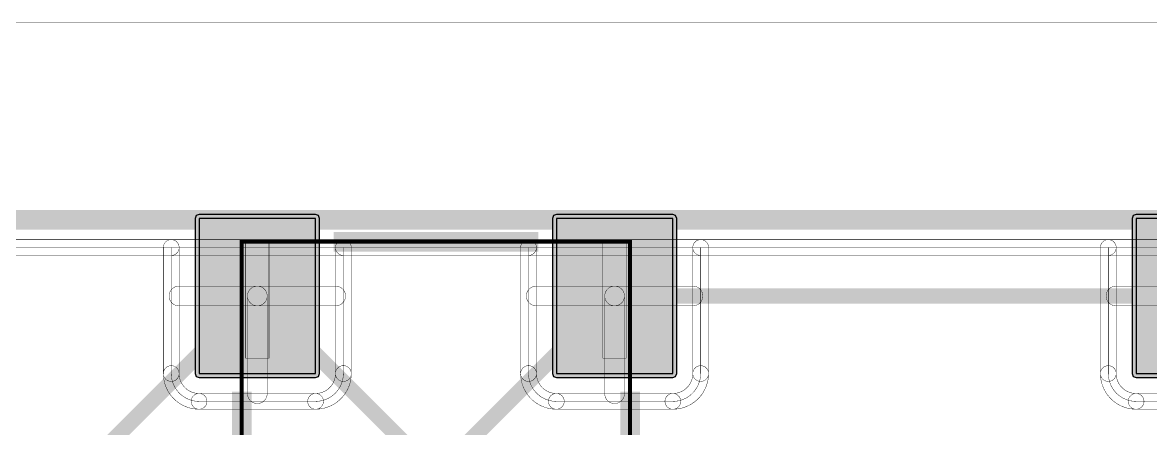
# Model space of a CAD drawing. Header units: millimetres. Extents: x -2.5 to 44.5, y -38.5 to 2.5.
# Drawn here: x 11.06 to 25.58, y -2.69 to 2.54 of the extents above; entities that cross this region are included whole.
import ezdxf

# ---------------------------------------------------------------- set-up
doc = ezdxf.new("R2010")
doc.units = ezdxf.units.MM
for name, color, linetype, true_color in [('Board Outline Layer', 7, 'Continuous', 0xff00ff), ('Bottom Layer', 7, 'Continuous', 0x0000ff), ('Component Shape Layer', 7, 'Continuous', 0x00cccc), ('Inner1', 7, 'Continuous', 0xbc8e00), ('Inner2', 7, 'Continuous', 0x70dbfa), ('Pin Soldering Layer', 7, 'Continuous', 0xcc9999), ('Top Layer', 7, 'Continuous', 0xff0000), ('Top Paste Mask Layer', 7, 'Continuous', 0x808080), ('Top Silkscreen Layer', 7, 'Continuous', 0xffff00), ('Top Solder Mask Layer', 7, 'Continuous', 0x800080)]:
    doc.layers.add(name, color=color, linetype=linetype, true_color=true_color)

msp = doc.modelspace()

# ---------------------------------------------------------------- hatches: boundary and pattern name
at = {"layer": 'Pin Soldering Layer'}
for points in [[(14.233, -1.784), (13.933, -1.784), (13.933, -0.284), (14.233, -0.284)], [(18.833, -1.784), (18.533, -1.784), (18.533, -0.284), (18.833, -0.284)]]:
    msp.add_hatch(color=256, dxfattribs=at).paths.add_polyline_path(points)
at = {"layer": 'Top Layer'}
for points in [[(14.833, -1.983), (14.833, 0.017), (13.333, 0.017), (13.333, -1.983)], [(19.433, -1.983), (19.433, 0.017), (17.933, 0.017), (17.933, -1.983)], [(26.898, -1.983), (26.898, 0.017), (25.398, 0.017), (25.398, -1.983)]]:
    msp.add_hatch(color=256, dxfattribs=at).paths.add_polyline_path(points)
at = {"layer": 'Top Paste Mask Layer'}
for points in [[(14.833, -1.983), (14.833, 0.017), (13.333, 0.017), (13.333, -1.983)], [(19.433, -1.983), (19.433, 0.017), (17.933, 0.017), (17.933, -1.983)], [(26.898, -1.983), (26.898, 0.017), (25.398, 0.017), (25.398, -1.983)]]:
    msp.add_hatch(color=256, dxfattribs=at).paths.add_polyline_path(points)
at = {"layer": 'Top Solder Mask Layer'}
for points in [[(14.884, -1.983), (14.884, 0.017), (14.869, 0.053), (14.833, 0.068), (13.333, 0.068), (13.297, 0.053), (13.282, 0.017), (13.282, -1.983), (13.297, -2.02), (13.333, -2.034), (14.833, -2.034), (14.869, -2.02)], [(19.484, -1.983), (19.484, 0.017), (19.469, 0.053), (19.433, 0.068), (17.933, 0.068), (17.897, 0.053), (17.882, 0.017), (17.882, -1.983), (17.897, -2.02), (17.933, -2.034), (19.433, -2.034), (19.469, -2.02)], [(26.949, -1.983), (26.949, 0.017), (26.934, 0.053), (26.898, 0.068), (25.398, 0.068), (25.362, 0.053), (25.347, 0.017), (25.347, -1.983), (25.362, -2.02), (25.398, -2.034), (26.898, -2.034), (26.934, -2.02)]]:
    msp.add_hatch(color=256, dxfattribs=at).paths.add_polyline_path(points)

# ---------------------------------------------------------------- linework, layer by layer
at = {"layer": 'Board Outline Layer', "const_width": 0.254}
msp.add_lwpolyline([(0, -1), (0, -35, 0.414214), (1, -36), (41, -36, 0.414214), (42, -35), (42, -1, 0.414214), (41, 0), (1, 0, 0.414214)], format="xyb", close=True, dxfattribs=at)
at = {"layer": 'Bottom Layer', "const_width": 0.00508}
msp.add_lwpolyline([(-2.54, 2.54), (-2.54, -38.481), (44.45, -38.481), (44.45, 2.54)], close=True, dxfattribs=at)
msp.add_lwpolyline([(1, -0.46, -1), (1, -0.257), (41, -0.257, -1), (41, -0.46)], format="xyb", close=True, dxfattribs=at)
msp.add_lwpolyline([(1, -0.358), (41, -0.358)], dxfattribs=at)
at = {"layer": 'Component Shape Layer', "const_width": 0.0508}
msp.add_lwpolyline([(18.883, -4.534), (13.883, -4.534), (13.883, -0.284), (18.883, -0.284)], close=True, dxfattribs=at)
msp.add_lwpolyline([(18.883, -4.534), (13.883, -4.534), (13.883, -0.284), (18.883, -0.284)], close=True, dxfattribs=at)
at = {"layer": 'Inner1', "const_width": 0.00508}
msp.add_lwpolyline([(-2.54, 2.54), (-2.54, -38.481), (44.45, -38.481), (44.45, 2.54)], close=True, dxfattribs=at)
msp.add_lwpolyline([(1, -0.46, -1), (1, -0.257), (41, -0.257, -1), (41, -0.46)], format="xyb", close=True, dxfattribs=at)
msp.add_lwpolyline([(0.358, -13.4), (0.358, -11.545, 0.271694), (0.889, -11.856, 0.414214), (1.497, -11.248, 0.414214), (0.889, -10.64, 0.271694), (0.358, -10.951), (0.358, -9.695, 0.271694), (0.889, -10.006, 0.414214), (1.497, -9.398, 0.414214), (0.889, -8.79, 0.271694), (0.358, -9.101), (0.358, -6.266, 0.271694), (0.889, -6.577, 0.414214), (1.497, -5.969, 0.414214), (0.889, -5.361, 0.271694), (0.358, -5.672), (0.358, -1), (0.358, -1, -0.414214), (1, -0.358), (1, -0.358), (41, -0.358)], format="xyb", dxfattribs=at)
at = {"layer": 'Inner2', "const_width": 0.00508}
msp.add_lwpolyline([(-2.54, 2.54), (-2.54, -38.481), (44.45, -38.481), (44.45, 2.54)], close=True, dxfattribs=at)
msp.add_lwpolyline([(1, -0.46, -1), (1, -0.257), (41, -0.257, -1), (41, -0.46)], format="xyb", close=True, dxfattribs=at)
msp.add_lwpolyline([(5.665, -14.459), (5.665, -10.287), (5.665, -10.287, 0.029618), (5.662, -10.233, 0.075291), (5.842, -10.26, 0.414214), (6.45, -9.652, 0.414214), (5.842, -9.044, 0.414214), (5.234, -9.652, 0.005803), (5.234, -9.666), (4.246, -8.679, 0.195014), (4.418, -8.255, 0.414214), (3.81, -7.647, 0.195014), (3.386, -7.819), (1.496, -5.928, 0.39451), (0.889, -5.361, 0.271694), (0.358, -5.672), (0.358, -1), (0.358, -1, -0.414214), (1, -0.358), (1, -0.358), (41, -0.358)], format="xyb", dxfattribs=at)
at = {"layer": 'Pin Soldering Layer', "const_width": 0.00508}
for points in [[(14.233, -1.784), (13.933, -1.784), (13.933, -0.284), (14.233, -0.284)], [(14.233, -1.784), (13.933, -1.784), (13.933, -0.284), (14.233, -0.284)], [(18.833, -1.784), (18.533, -1.784), (18.533, -0.284), (18.833, -0.284)], [(18.833, -1.784), (18.533, -1.784), (18.533, -0.284), (18.833, -0.284)]]:
    msp.add_lwpolyline(points, close=True, dxfattribs=at)
at = {"layer": 'Top Layer', "const_width": 0.00508}
msp.add_lwpolyline([(-2.54, 2.54), (-2.54, -38.481), (44.45, -38.481), (44.45, 2.54)], close=True, dxfattribs=at)
at = {"layer": 'Top Layer'}
for points in [[(14.833, -1.983), (14.833, 0.017), (13.333, 0.017), (13.333, -1.983)], [(19.433, -1.983), (19.433, 0.017), (17.933, 0.017), (17.933, -1.983)], [(26.898, -1.983), (26.898, 0.017), (25.398, 0.017), (25.398, -1.983)]]:
    msp.add_lwpolyline(points, close=True, dxfattribs=at)
at = {"layer": 'Top Layer', "const_width": 0.00508}
for points in [[(1, -0.46, -1), (1, -0.257), (12.975, -0.257, -1), (12.975, -0.46)], [(12.873, -0.358, -1), (13.076, -0.358), (13.076, -1.983, -1), (12.873, -1.983)], [(15.293, -1.983, -1), (15.089, -1.983), (15.089, -0.358, -1), (15.293, -0.358)], [(15.191, -0.46, -1), (15.191, -0.257), (17.575, -0.257, -1), (17.575, -0.46)], [(17.473, -0.358, -1), (17.677, -0.358), (17.677, -1.983, -1), (17.473, -1.983)], [(19.893, -1.983, -1), (19.69, -1.983), (19.69, -0.358, -1), (19.893, -0.358)], [(19.791, -0.46, -1), (19.791, -0.257), (25.04, -0.257, -1), (25.04, -0.46)], [(24.938, -0.358, -1), (25.141, -0.358), (25.141, -1.983, -1), (24.938, -1.983)], [(13.074, -1.11, -1), (13.074, -0.856), (14.083, -0.856, -1), (14.083, -1.11)], [(14.083, -1.11, -1), (14.083, -0.856), (15.092, -0.856, -1), (15.092, -1.11)], [(13.956, -0.983, -1), (14.21, -0.983), (14.21, -2.243, -1), (13.956, -2.243)], [(17.674, -1.11, -1), (17.674, -0.856), (18.683, -0.856, -1), (18.683, -1.11)], [(18.683, -1.11, -1), (18.683, -0.856), (19.692, -0.856, -1), (19.692, -1.11)], [(18.556, -0.983, -1), (18.81, -0.983), (18.81, -2.243, -1), (18.556, -2.243)], [(25.139, -1.11, -1), (25.139, -0.856), (26.148, -0.856, -1), (26.148, -1.11)], [(13.333, -2.443, -0.414214), (12.873, -1.983, -1), (13.076, -1.983, 0.414214), (13.333, -2.24, -1)], [(15.293, -1.983, -0.414214), (14.833, -2.443, -1), (14.833, -2.24, 0.414214), (15.089, -1.983, -1)], [(17.473, -1.983, -1), (17.677, -1.983), (17.677, -1.983, -1), (17.473, -1.983)], [(17.933, -2.443, -0.414214), (17.473, -1.983, -1), (17.677, -1.983, 0.414214), (17.933, -2.24, -1)], [(19.893, -1.983, -0.414214), (19.433, -2.443, -1), (19.433, -2.24, 0.414214), (19.69, -1.983, -1)], [(24.938, -1.983, -1), (25.141, -1.983), (25.141, -1.983, -1), (24.938, -1.983)], [(25.398, -2.443, -0.414214), (24.938, -1.983, -1), (25.141, -1.983, 0.414214), (25.398, -2.24, -1)], [(13.333, -2.443, -1), (13.333, -2.24), (13.333, -2.24, -1), (13.333, -2.443)], [(13.333, -2.443, -1), (13.333, -2.24), (14.833, -2.24, -1), (14.833, -2.443)], [(17.933, -2.443, -1), (17.933, -2.24), (17.933, -2.24, -1), (17.933, -2.443)], [(17.933, -2.443, -1), (17.933, -2.24), (19.433, -2.24, -1), (19.433, -2.443)], [(25.398, -2.443, -1), (25.398, -2.24), (25.398, -2.24, -1), (25.398, -2.443)], [(25.398, -2.443, -1), (25.398, -2.24), (26.898, -2.24, -1), (26.898, -2.443)]]:
    msp.add_lwpolyline(points, format="xyb", close=True, dxfattribs=at)
msp.add_lwpolyline([(1, -0.358), (12.975, -0.358), (12.975, -1.983, 0.414214), (13.333, -2.342), (13.333, -2.342), (14.833, -2.342, 0.414214), (15.191, -1.983), (15.191, -0.358), (17.575, -0.358), (17.575, -1.983), (17.575, -1.983, 0.414214), (17.933, -2.342), (17.933, -2.342), (19.433, -2.342, 0.414214), (19.791, -1.983), (19.791, -0.358), (25.04, -0.358), (25.04, -1.983), (25.04, -1.983, 0.414214), (25.398, -2.342), (25.398, -2.342), (26.898, -2.342, 0.414214)], format="xyb", dxfattribs=at)
at = {"layer": 'Top Layer', "const_width": 0.2}
for points in [[(14.083, -0.983), (10.612, -4.454)], [(14.083, -0.983), (16.383, -3.283)], [(18.683, -0.983), (16.383, -3.283)], [(18.683, -0.983), (26.148, -0.983)]]:
    msp.add_lwpolyline(points, dxfattribs=at)
at = {"layer": 'Top Paste Mask Layer'}
for points in [[(14.833, -1.983), (14.833, 0.017), (13.333, 0.017), (13.333, -1.983)], [(19.433, -1.983), (19.433, 0.017), (17.933, 0.017), (17.933, -1.983)], [(26.898, -1.983), (26.898, 0.017), (25.398, 0.017), (25.398, -1.983)]]:
    msp.add_lwpolyline(points, close=True, dxfattribs=at)
at = {"layer": 'Top Silkscreen Layer', "const_width": 0.254}
for points in [[(17.702, -0.284), (15.064, -0.284)], [(17.702, -0.284), (15.064, -0.284)], [(13.883, -4.534), (13.883, -2.215)], [(13.883, -4.534), (13.883, -2.215)], [(18.883, -4.534), (18.883, -2.215)], [(18.883, -4.534), (18.883, -2.215)]]:
    msp.add_lwpolyline(points, dxfattribs=at)
at = {"layer": 'Top Solder Mask Layer'}
for points in [[(14.884, -1.983), (14.884, 0.017), (14.869, 0.053), (14.833, 0.068), (13.333, 0.068), (13.297, 0.053), (13.282, 0.017), (13.282, -1.983), (13.297, -2.02), (13.333, -2.034), (14.833, -2.034), (14.869, -2.02)], [(19.484, -1.983), (19.484, 0.017), (19.469, 0.053), (19.433, 0.068), (17.933, 0.068), (17.897, 0.053), (17.882, 0.017), (17.882, -1.983), (17.897, -2.02), (17.933, -2.034), (19.433, -2.034), (19.469, -2.02)], [(26.949, -1.983), (26.949, 0.017), (26.934, 0.053), (26.898, 0.068), (25.398, 0.068), (25.362, 0.053), (25.347, 0.017), (25.347, -1.983), (25.362, -2.02), (25.398, -2.034), (26.898, -2.034), (26.934, -2.02)]]:
    msp.add_lwpolyline(points, close=True, dxfattribs=at)

doc.saveas('drawing.dxf')
